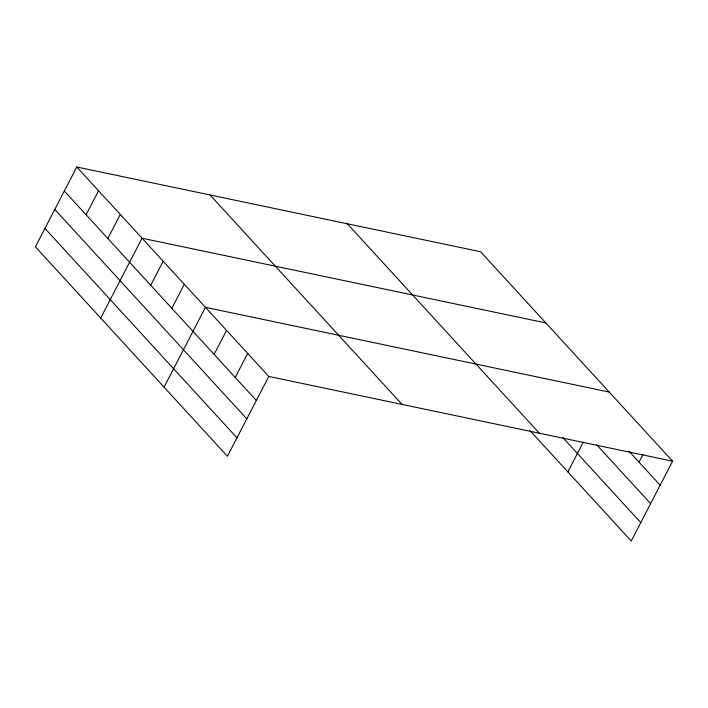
<?xml version="1.0" encoding="UTF-8"?>
<svg xmlns="http://www.w3.org/2000/svg" width="708" height="708" viewBox="0 0 708 708"><rect width="100%" height="100%" fill="white"/><g stroke="black" fill="none" stroke-linecap="round" stroke-linejoin="round"><path stroke-width="1.06" d="M76.774 166.999L35.4 246.818L227.427 456.262L268.801 376.444L76.774 166.999L480.573 251.738L672.6 461.182L631.226 541L529.982 430.57M86.084 214.763L98.536 190.735M107.846 238.499L120.298 214.48M100.686 318.034L142.06 238.215L545.859 322.945M150.733 285.271L163.185 261.252M171.858 308.316L184.31 284.289M164.061 387.152L205.435 307.325L609.234 392.064M214.108 354.389L226.56 330.37M235.224 377.426L247.676 353.407M567.86 471.882L583.303 442.084M639.023 462.165L643.006 454.474M268.801 376.444L672.6 461.182M628.828 451.04L660.148 485.201M596.702 444.828L650.608 503.609M562.833 437.579L640.767 522.584M347.318 223.772L539.346 433.216M210.028 194.966L402.055 404.41M64.322 191.027L256.349 400.471M54.782 209.435L246.809 418.879M44.94 228.41L236.976 437.854"/></g></svg>
